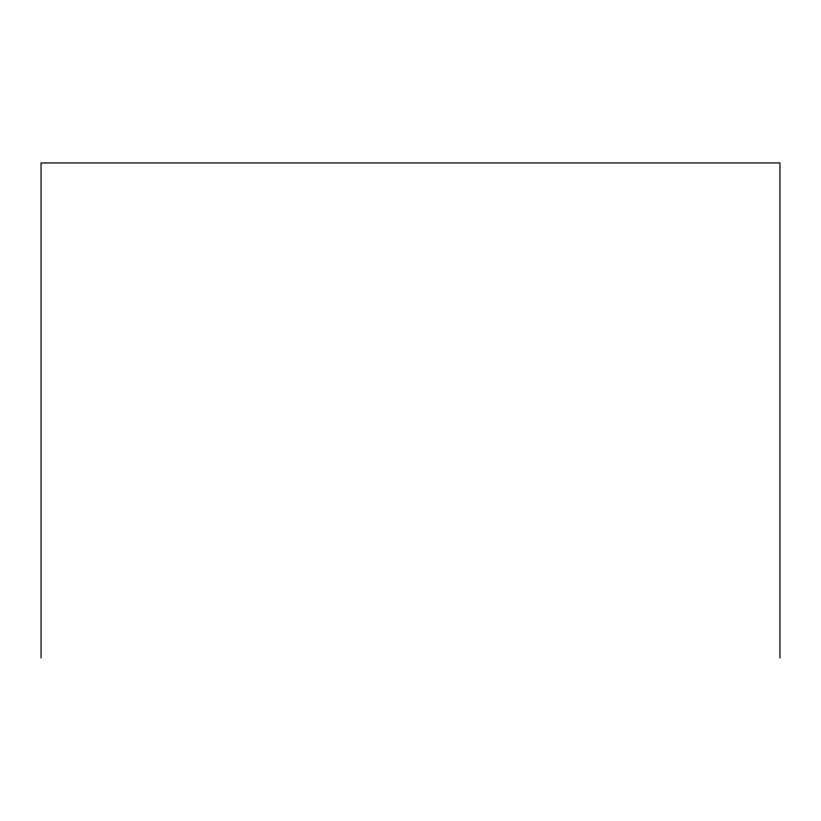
<?xml version="1.0" encoding="UTF-8"?>
<svg xmlns="http://www.w3.org/2000/svg" width="821" height="821" viewBox="0 0 821 821"><rect width="100%" height="100%" fill="white"/><g stroke="black" fill="none" stroke-linecap="round" stroke-linejoin="round"><path stroke-width="1.23" d="M779.95 658.052L779.95 162.948L41.05 162.948L41.05 658.052"/></g></svg>
